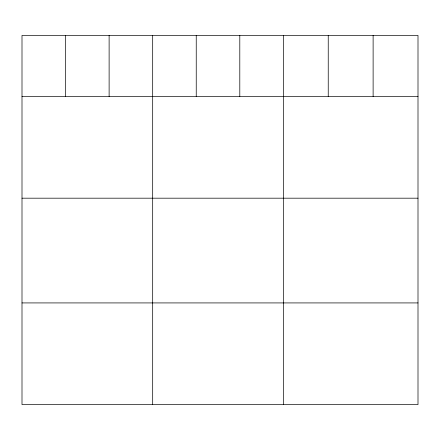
<?xml version="1.0" encoding="UTF-8"?>
<svg xmlns="http://www.w3.org/2000/svg" width="440" height="440" viewBox="0 0 440 440"><rect width="100%" height="100%" fill="white"/><g stroke="black" fill="none" stroke-linecap="round" stroke-linejoin="round"><path stroke-width="0.66" d="M418 96.536L418 404.58L22 404.58L22 35.42L418 35.42L418 96.536L22 96.536M22 198.187L418 198.187M22 302.923L418 302.923M373.12 35.42L373.12 96.536M328.24 35.42L328.24 96.536M283.36 35.42L283.36 404.58M239.8 35.42L239.8 96.536M196.24 35.42L196.24 96.536M152.68 35.42L152.68 404.58M109.12 35.42L109.12 96.536M65.56 35.42L65.56 96.536"/></g></svg>
